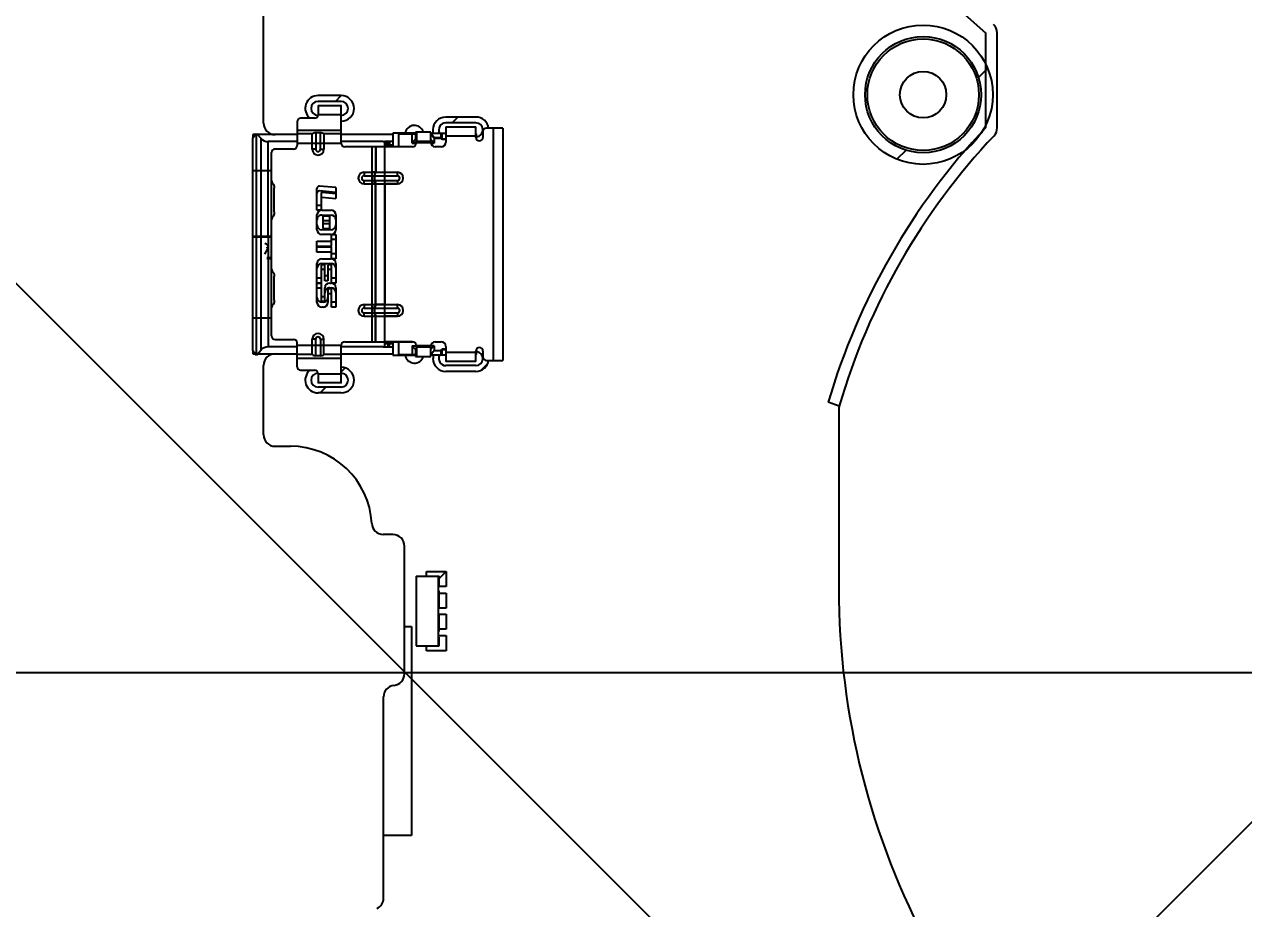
# Model space of a CAD drawing. Header units: millimetres. Extents: x 0 to 841, y 0 to 594.
# Drawn here: x 293.2 to 345.7, y 424.5 to 462.6 of the extents above; entities that cross this region are included whole.
import ezdxf

# ---------------------------------------------------------------- set-up
doc = ezdxf.new("R2010")
doc.units = ezdxf.units.MM
doc.header["$LTSCALE"] = 46.255
doc.layers.get('0').update_dxf_attribs({"linetype": 'CONTINUOUS'})
doc.layers.add('ASSEM_MEM', color=7, linetype='CONTINUOUS')
doc.styles.get("Standard").update_dxf_attribs({"font": 'txt', "width": 0.8})
doc.dimstyles.new('DIMSTYLE_1', dxfattribs={"dimtxt": 3, "dimasz": 2.1, "dimexe": 2, "dimexo": 1, "dimgap": 0.75, "dimtad": 0, "dimtih": 1, "dimtoh": 1, "dimzin": 0, "dimdsep": 46, "dimtxsty": 'STANDARD', "dimblk": '_FILLED', "dimblk1": '_FILLED', "dimblk2": '_FILLED', "dimcen": 0.09, "dimazin": 0, "dimtp": 0.01, "dimtm": 0.01, "dimtfac": 1, "dimtofl": 0, "dimtmove": 0, "dimatfit": 3, "dimldrblk": '_FILLED', "dimfxl": 1, "dimtolj": 1, "dimtzin": 0, "dimarcsym": 0})

# ---------------------------------------------------------------- blocks, each defined once
blk = doc.blocks.new('*D0')
at = {"color": 2, "linetype": 'CONTINUOUS'}
blk.add_line((324.071, 472.85), (324.071, 493.815), dxfattribs=at)
at = {"color": 2, "linetype": 'CONTINUOUS', "insert": (320.321, 495.315), "char_height": 3, "width": 12, "attachment_point": 1, "rotation": 90, "line_spacing_factor": 0.9}
blk.add_mtext('89.33', dxfattribs=at)
blk = doc.blocks.new('_FILLED')
at = {"color": 0, "linetype": 'BYBLOCK'}
blk.add_solid([(0, 0), (-1, 0.167), (-1, -0.167)], dxfattribs=at)
blk = doc.blocks.new('*D2')
at = {"color": 2, "linetype": 'CONTINUOUS'}
blk.add_line((331.822, 413.988), (350.175, 432.341), dxfattribs=at)
at = {"color": 2, "linetype": 'CONTINUOUS', "insert": (348.584, 436.054), "char_height": 3, "width": 12, "attachment_point": 1, "rotation": 45, "line_spacing_factor": 0.9}
blk.add_mtext('43.09', dxfattribs=at)
blk = doc.blocks.new('*D4')
at = {"color": 2, "linetype": 'CONTINUOUS'}
blk.add_line((330.337, 413.917), (281.796, 462.458), dxfattribs=at)
at = {"color": 2, "linetype": 'CONTINUOUS', "insert": (283.387, 466.17), "char_height": 3, "width": 12, "attachment_point": 3, "rotation": 315, "line_spacing_factor": 0.9}
blk.add_mtext('73.38', dxfattribs=at)
blk = doc.blocks.new('*D6')
at = {"color": 2, "linetype": 'CONTINUOUS'}
blk.add_line((322.981, 472.345), (267.283, 472.345), dxfattribs=at)
at = {"color": 2, "linetype": 'CONTINUOUS', "insert": (265.783, 476.095), "char_height": 3, "width": 12, "attachment_point": 3, "line_spacing_factor": 0.9}
blk.add_mtext('37.71', dxfattribs=at)
blk = doc.blocks.new('*D7')
at = {"color": 2, "linetype": 'CONTINUOUS'}
blk.add_line((412.401, 434.635), (267.283, 434.635), dxfattribs=at)
at = {"color": 2, "linetype": 'CONTINUOUS', "insert": (265.783, 438.385), "char_height": 3, "width": 9.6, "attachment_point": 3, "line_spacing_factor": 0.9}
blk.add_mtext('0.00', dxfattribs=at)
blk = doc.blocks.new('*D9')
at = {"color": 2, "linetype": 'CONTINUOUS'}
blk.add_line((461.911, 476.235), (267.283, 476.235), dxfattribs=at)
at = {"color": 2, "linetype": 'CONTINUOUS', "insert": (265.783, 479.985), "char_height": 3, "width": 12, "attachment_point": 3, "line_spacing_factor": 0.9}
blk.add_mtext('41.60', dxfattribs=at)
blk = doc.blocks.new('*D10')
at = {"color": 2, "linetype": 'CONTINUOUS'}
blk.add_line((338.251, 384.035), (267.728, 384.035), dxfattribs=at)
at = {"color": 2, "linetype": 'CONTINUOUS', "insert": (266.228, 387.785), "char_height": 3, "width": 12, "attachment_point": 3, "line_spacing_factor": 0.9}
blk.add_mtext('50.60', dxfattribs=at)
blk = doc.blocks.new('*D17')
at = {"color": 2, "linetype": 'CONTINUOUS'}
blk.add_line((397.051, 380.775), (254.218, 380.775), dxfattribs=at)
at = {"color": 2, "linetype": 'CONTINUOUS', "insert": (252.718, 384.525), "char_height": 3, "width": 12, "attachment_point": 3, "line_spacing_factor": 0.9}
blk.add_mtext('53.86', dxfattribs=at)
blk = doc.blocks.new('*D29')
at = {"color": 2, "linetype": 'CONTINUOUS'}
blk.add_line((305.901, 391.265), (267.283, 391.265), dxfattribs=at)
at = {"color": 2, "linetype": 'CONTINUOUS', "insert": (265.783, 395.015), "char_height": 3, "width": 12, "attachment_point": 3, "line_spacing_factor": 0.9}
blk.add_mtext('43.37', dxfattribs=at)

msp = doc.modelspace()

# ---------------------------------------------------------------- linework, layer by layer
at = {"layer": 'ASSEM_MEM', "color": 7, "linetype": 'CONTINUOUS'}
for p, q in [((303.501, 458.315), (303.501, 469.929)), ((305.851, 459.069), (305.851, 458.67)), ((305.852, 459.07), (306.849, 459.07)), ((306.851, 457.445), (306.851, 459.069)), ((304.951, 458.37), (304.951, 457.345)), ((305.701, 458.52), (305.101, 458.52)), ((303.051, 457.67), (303.207, 457.865)), ((303.207, 453.445), (303.207, 457.865)), ((303.207, 457.865), (303.403, 457.647)), ((305.601, 457.845), (304.951, 457.845)), ((305.601, 457.186), (305.601, 457.845)), ((305.951, 457.895), (305.751, 457.895)), ((306.101, 457.845), (306.101, 457.186)), ((306.851, 457.845), (306.101, 457.845)), ((309.075, 457.875), (309.075, 457.295)), ((310.101, 457.875), (309.075, 457.875)), ((309.309, 457.85), (309.309, 457.295)), ((309.309, 457.85), (310.05, 457.85)), ((309.9, 457.45), (309.9, 457.875)), ((310.05, 457.875), (310.05, 457.625)), ((310.051, 457.875), (310.051, 457.925)), ((310.701, 457.925), (310.051, 457.925)), ((310.071, 457.875), (310.071, 457.445)), ((310.101, 457.475), (310.101, 457.925)), ((310.701, 457.495), (310.701, 457.925)), ((310.85, 457.675), (310.701, 457.875)), ((310.701, 457.875), (311.351, 457.875)), ((310.85, 457.65), (310.701, 457.85)), ((311.15, 457.625), (311.15, 457.875)), ((311.15, 457.85), (311.2, 457.85)), ((311.2, 457.6), (311.2, 457.85)), ((311.351, 458.145), (311.351, 457.495)), ((311.351, 458.145), (312.651, 458.145)), ((312.651, 457.695), (312.651, 458.145)), ((312.67, 457.85), (312.651, 457.85)), ((312.67, 457.624), (312.67, 457.85)), ((312.951, 457.945), (312.951, 457.695)), ((313.801, 458.095), (313.101, 458.095)), ((313.801, 458.095), (313.801, 448.095)), ((303.051, 448.519), (303.051, 457.67)), ((304.951, 457.515), (303.701, 457.515)), ((308.653, 457.515), (306.851, 457.515)), ((309.921, 457.295), (307.001, 457.295)), ((308.725, 457.295), (308.725, 457.515)), ((309.075, 457.515), (308.725, 457.515)), ((309.075, 457.365), (308.725, 457.365)), ((308.812, 457.345), (309.075, 457.345)), ((310.05, 457.625), (309.9, 457.475)), ((310.071, 457.475), (309.9, 457.475)), ((309.9, 457.45), (310.071, 457.45)), ((310.071, 457.625), (310.05, 457.625)), ((310.071, 457.475), (310.101, 457.475)), ((310.85, 457.475), (310.7, 457.625)), ((310.704, 457.475), (310.85, 457.475)), ((310.708, 457.45), (310.85, 457.45)), ((310.85, 457.675), (310.85, 457.45)), ((311.15, 457.675), (310.85, 457.675)), ((311.2, 457.65), (310.85, 457.65)), ((311.151, 457.295), (310.901, 457.295)), ((311.351, 457.625), (311.15, 457.625)), ((311.351, 457.6), (311.2, 457.6)), ((303.851, 449.145), (303.851, 457.045)), ((304.801, 457.195), (304.001, 457.195)), ((307.833, 456.195), (308.183, 456.195)), ((307.833, 456.195), (309.271, 456.195)), ((308.345, 456.194), (308.324, 456.195)), ((308.345, 456.194), (309.271, 456.195)), ((307.833, 455.695), (309.271, 455.695)), ((308.323, 455.695), (308.182, 455.695)), ((308.323, 455.695), (308.345, 455.695)), ((308.345, 455.694), (308.72, 455.694)), ((309.271, 455.695), (308.721, 455.695)), ((303.951, 455.495), (303.951, 454.495)), ((305.805, 454.558), (305.805, 455.288)), ((305.806, 454.765), (305.806, 455.495)), ((306.616, 455.533), (305.914, 455.594)), ((306.615, 455.326), (305.914, 455.388)), ((305.985, 455.098), (305.985, 454.558)), ((305.986, 455.305), (305.986, 454.765)), ((306.013, 455.33), (306.616, 455.277)), ((306.013, 455.123), (306.615, 455.07)), ((306.615, 455.326), (306.615, 455.07)), ((306.616, 455.533), (306.616, 455.277)), ((305.986, 454.765), (305.806, 454.765)), ((305.985, 454.558), (305.805, 454.558)), ((305.805, 453.718), (305.805, 454.148)), ((305.806, 453.925), (305.806, 454.355)), ((306.011, 454.56), (306.411, 454.56)), ((306.011, 454.353), (306.41, 454.353)), ((306.06, 454.073), (306.06, 453.793)), ((306.061, 454.28), (306.061, 454)), ((306.335, 454.098), (306.085, 454.098)), ((306.336, 454.305), (306.086, 454.305)), ((306.36, 453.793), (306.36, 454.073)), ((306.361, 454), (306.361, 454.28)), ((306.615, 454.148), (306.615, 453.718)), ((306.616, 454.355), (306.616, 453.925)), ((306.411, 453.72), (306.011, 453.72)), ((306.336, 453.975), (306.086, 453.975)), ((306.086, 453.768), (306.336, 453.768)), ((303.051, 453.445), (303.851, 453.445)), ((303.829, 453.395), (303.051, 453.395)), ((303.207, 448.325), (303.207, 453.395)), ((305.805, 452.76), (305.805, 453.015)), ((305.805, 453.015), (306.411, 453.015)), ((305.806, 452.967), (305.806, 453.222)), ((305.806, 453.222), (306.411, 453.222)), ((306.411, 453.513), (306.01, 453.513)), ((306.435, 453.04), (306.435, 453.308)), ((306.435, 453.308), (306.615, 453.308)), ((306.436, 453.247), (306.436, 453.515)), ((306.436, 453.515), (306.616, 453.515)), ((306.615, 453.308), (306.615, 452.468)), ((306.616, 453.515), (306.616, 452.675)), ((303.564, 452.67), (303.694, 452.895)), ((303.651, 452.52), (303.851, 452.52)), ((306.411, 452.76), (305.805, 452.76)), ((306.411, 452.967), (305.806, 452.967)), ((306.435, 452.468), (306.435, 452.735)), ((306.436, 452.675), (306.436, 452.942)), ((306.616, 452.675), (306.436, 452.675)), ((303.851, 452.47), (303.651, 452.47)), ((305.805, 451.423), (305.805, 452.058)), ((305.806, 451.63), (305.806, 452.265)), ((305.985, 451.983), (305.985, 451.423)), ((305.986, 452.19), (305.986, 451.63)), ((306.01, 452.263), (306.411, 452.263)), ((306.011, 452.47), (306.411, 452.47)), ((306.123, 452.215), (306.011, 452.215)), ((306.123, 452.008), (306.011, 452.008)), ((306.148, 451.73), (306.148, 452.19)), ((306.148, 451.523), (306.148, 451.983)), ((306.273, 452.19), (306.273, 451.73)), ((306.273, 451.983), (306.273, 451.523)), ((306.411, 452.215), (306.298, 452.215)), ((306.411, 452.008), (306.298, 452.008)), ((306.615, 452.468), (306.435, 452.468)), ((306.435, 451.423), (306.435, 451.983)), ((306.436, 451.63), (306.436, 452.19)), ((306.615, 452.058), (306.615, 451.423)), ((306.616, 452.265), (306.616, 451.63)), ((303.951, 451.695), (303.951, 450.695)), ((305.986, 451.63), (305.806, 451.63)), ((305.806, 450.8), (305.806, 451.425)), ((305.806, 451.425), (305.986, 451.425)), ((305.986, 451.425), (305.986, 450.875)), ((306.273, 451.73), (306.148, 451.73)), ((306.273, 451.523), (306.148, 451.523)), ((306.353, 451.425), (306.411, 451.425)), ((306.616, 451.63), (306.436, 451.63)), ((305.985, 451.423), (305.805, 451.423)), ((305.805, 450.593), (305.805, 451.218)), ((305.805, 451.218), (305.985, 451.218)), ((305.985, 451.218), (305.985, 450.668)), ((306.148, 450.875), (306.148, 451.22)), ((306.148, 450.668), (306.148, 451.013)), ((306.273, 451.145), (306.273, 450.8)), ((306.273, 450.938), (306.273, 450.593)), ((306.411, 451.17), (306.298, 451.17)), ((306.411, 450.963), (306.298, 450.963)), ((306.353, 451.218), (306.41, 451.218)), ((306.615, 451.423), (306.435, 451.423)), ((306.435, 450.388), (306.435, 450.938)), ((306.436, 450.595), (306.436, 451.145)), ((306.615, 451.013), (306.615, 450.388)), ((306.616, 451.22), (306.616, 450.595)), ((306.01, 450.643), (306.123, 450.643)), ((306.068, 450.388), (306.01, 450.388)), ((306.011, 450.85), (306.123, 450.85)), ((306.068, 450.595), (306.011, 450.595)), ((306.615, 450.388), (306.435, 450.388)), ((306.616, 450.595), (306.436, 450.595)), ((307.833, 450.495), (309.271, 450.495)), ((307.833, 450.495), (308.183, 450.495)), ((308.182, 450.494), (308.323, 450.494)), ((308.323, 450.494), (308.345, 450.494)), ((307.833, 449.995), (309.271, 449.995)), ((308.324, 449.995), (308.345, 449.995)), ((308.345, 449.995), (308.721, 449.995)), ((309.271, 449.995), (308.721, 449.995)), ((304.001, 448.995), (304.801, 448.995)), ((304.951, 447.82), (304.951, 448.845)), ((305.601, 448.345), (305.601, 449.004)), ((306.101, 448.345), (306.101, 449.004)), ((307.001, 448.895), (309.921, 448.895)), ((309.921, 448.895), (308.721, 448.895)), ((308.725, 448.675), (308.725, 448.895)), ((308.725, 448.825), (309.075, 448.825)), ((308.812, 448.845), (309.075, 448.845)), ((309.075, 448.895), (309.075, 448.315)), ((309.309, 448.895), (309.309, 448.34)), ((310.901, 448.895), (311.151, 448.895)), ((303.051, 448.519), (303.207, 448.325)), ((303.207, 448.325), (303.403, 448.542)), ((304.951, 448.675), (303.701, 448.675)), ((305.601, 448.345), (304.951, 448.345)), ((305.951, 448.295), (305.751, 448.295)), ((306.851, 448.345), (306.101, 448.345)), ((306.851, 447.121), (306.851, 448.745)), ((308.653, 448.675), (306.851, 448.675)), ((308.725, 448.675), (309.075, 448.675)), ((309.075, 448.315), (310.101, 448.315)), ((309.309, 448.34), (310.05, 448.34)), ((309.9, 448.715), (309.9, 448.315)), ((310.05, 448.565), (309.9, 448.715)), ((309.9, 448.715), (310.071, 448.715)), ((310.05, 448.565), (310.05, 448.315)), ((310.05, 448.565), (310.071, 448.565)), ((310.051, 448.315), (310.051, 448.265)), ((310.071, 448.745), (310.071, 448.315)), ((310.071, 448.715), (310.101, 448.715)), ((310.101, 448.265), (310.101, 448.715)), ((310.7, 448.565), (310.85, 448.715)), ((310.701, 448.265), (310.701, 448.695)), ((310.85, 448.515), (310.701, 448.315)), ((311.351, 448.315), (310.701, 448.315)), ((310.85, 448.715), (310.704, 448.715)), ((310.85, 448.715), (310.85, 448.515)), ((310.85, 448.515), (311.15, 448.515)), ((311.15, 448.315), (311.15, 448.565)), ((311.15, 448.565), (311.351, 448.565)), ((311.2, 448.54), (311.15, 448.54)), ((311.2, 448.34), (311.15, 448.34)), ((311.2, 448.34), (311.2, 448.59)), ((311.2, 448.59), (311.351, 448.59)), ((311.351, 448.695), (311.351, 448.045)), ((312.651, 448.045), (312.651, 448.495)), ((312.651, 448.34), (312.67, 448.34)), ((312.67, 448.34), (312.67, 448.565)), ((312.951, 448.495), (312.951, 448.245)), ((303.501, 444.895), (303.501, 447.875)), ((310.051, 448.265), (310.701, 448.265)), ((312.651, 448.045), (311.351, 448.045)), ((313.101, 448.095), (313.801, 448.095)), ((305.101, 447.67), (305.701, 447.67)), ((305.851, 447.52), (305.851, 447.121)), ((305.851, 447.12), (305.851, 447.121)), ((305.851, 447.12), (305.852, 447.12)), ((305.852, 447.12), (305.851, 447.12)), ((305.851, 447.12), (305.851, 447.12)), ((306.849, 447.12), (305.852, 447.12)), ((305.852, 447.12), (305.852, 447.12)), ((328.271, 445.988), (328.271, 438.295)), ((304.001, 444.395), (304.666, 444.395)), ((309.071, 440.595), (308.661, 440.595)), ((309.571, 436.635), (309.571, 440.095)), ((310.071, 438.795), (310.071, 435.795)), ((310.071, 438.795), (311.071, 438.795)), ((311.028, 438.795), (311.028, 435.795)), ((311.028, 438.42), (311.071, 438.42)), ((311.071, 438.42), (311.071, 438.795)), ((311.028, 438.17), (311.071, 438.17)), ((311.071, 437.42), (311.071, 438.17)), ((311.028, 437.42), (311.071, 437.42)), ((311.028, 437.17), (311.071, 437.17)), ((311.071, 436.42), (311.071, 437.17)), ((311.028, 436.42), (311.071, 436.42)), ((310.071, 435.795), (311.071, 435.795)), ((311.028, 436.17), (311.071, 436.17)), ((311.071, 435.795), (311.071, 436.17)), ((308.671, 424.94), (308.671, 427.635))]:
    msp.add_line(p, q, dxfattribs=at)
at = {"layer": 'ASSEM_MEM', "color": 4, "linetype": 'CONTINUOUS'}
for p, q in [((327.771, 468.295), (334.591, 462.196)), ((334.591, 462.196), (334.591, 458.112)), ((335.091, 458.112), (335.091, 462.196)), ((306.85, 459.495), (305.85, 459.495)), ((306.85, 459.245), (305.85, 459.245)), ((312.651, 458.57), (311.35, 458.57)), ((312.651, 458.32), (311.35, 458.32)), ((303.051, 457.815), (303.051, 457.67)), ((304.951, 457.815), (303.051, 457.815)), ((309.075, 457.815), (306.851, 457.815)), ((310.801, 457.875), (310.801, 458.02)), ((303.051, 448.519), (303.051, 448.375)), ((303.051, 448.375), (304.951, 448.375)), ((306.851, 448.375), (309.075, 448.375)), ((310.801, 448.315), (310.801, 448.17)), ((312.651, 447.87), (311.35, 447.87)), ((312.651, 447.62), (311.35, 447.62)), ((306.85, 446.945), (305.85, 446.945)), ((306.85, 446.695), (305.85, 446.695)), ((328.291, 446.128), (327.817, 446.289)), ((310.521, 438.795), (310.521, 439)), ((310.521, 439), (311.371, 439)), ((311.371, 439), (311.371, 438.35)), ((311.371, 438.35), (311.028, 438.35)), ((311.071, 438.07), (311.371, 438.07)), ((311.371, 438.07), (311.371, 437.42)), ((311.371, 437.42), (311.071, 437.42)), ((311.071, 437.17), (311.371, 437.17)), ((311.371, 437.17), (311.371, 436.52)), ((309.571, 434.595), (309.571, 436.635)), ((309.571, 436.635), (309.871, 436.635)), ((309.871, 436.635), (309.871, 427.635)), ((311.028, 436.24), (311.371, 436.24)), ((311.371, 436.52), (311.071, 436.52)), ((311.371, 436.24), (311.371, 435.59)), ((310.521, 435.59), (310.521, 435.795)), ((311.371, 435.59), (310.521, 435.59)), ((308.671, 427.635), (308.671, 433.6)), ((309.871, 427.635), (308.671, 427.635))]:
    msp.add_line(p, q, dxfattribs=at)
at = {"layer": 'ASSEM_MEM', "color": 2, "linetype": 'CONTINUOUS'}
for p, q in [((334.286, 460.27), (334.68, 460.664)), ((306.6, 459.245), (306.85, 459.495)), ((311.622, 458.32), (311.872, 458.57)), ((330.771, 456.755), (331.166, 457.15)), ((306.851, 447.601), (307.018, 447.769)), ((312.855, 447.659), (313.161, 447.965)), ((305.944, 446.695), (306.194, 446.945)), ((311.071, 438.7), (311.371, 439))]:
    msp.add_line(p, q, dxfattribs=at)
at = {"layer": 'ASSEM_MEM', "color": 9, "linetype": 'CONTINUOUS'}
for p, q in [((306.851, 458.67), (305.851, 458.67)), ((306.851, 457.995), (304.951, 457.995)), ((305.751, 457.895), (305.751, 457.186)), ((305.951, 457.186), (305.951, 457.895)), ((310.072, 457.875), (310.072, 457.925)), ((310.079, 457.925), (310.079, 457.875)), ((312.651, 457.745), (311.351, 457.745)), ((313.401, 448.095), (313.401, 458.095)), ((303.403, 453.445), (303.403, 457.647)), ((303.701, 453.445), (303.701, 457.515)), ((304.951, 457.445), (306.851, 457.445)), ((308.183, 448.895), (308.183, 457.295)), ((308.324, 457.295), (308.324, 456.195)), ((308.345, 457.295), (308.345, 456.194)), ((308.721, 448.895), (308.721, 457.295)), ((308.812, 457.345), (308.812, 457.515)), ((308.847, 457.295), (308.812, 457.345)), ((308.875, 457.515), (308.875, 457.295)), ((308.926, 457.515), (308.926, 457.345)), ((308.926, 457.295), (308.926, 457.345)), ((310.701, 457.525), (310.101, 457.525)), ((310.101, 457.475), (310.702, 457.475)), ((305.751, 457.186), (305.601, 457.186)), ((305.951, 457.186), (306.101, 457.186)), ((303.051, 456.265), (303.851, 456.265)), ((307.833, 456.195), (307.833, 456.045)), ((309.271, 456.045), (309.271, 456.195)), ((307.833, 456.045), (309.271, 456.045)), ((307.833, 455.695), (307.833, 455.845)), ((307.833, 455.845), (309.271, 455.845)), ((308.183, 450.495), (308.183, 455.695)), ((308.277, 455.845), (308.277, 456.045)), ((308.298, 455.845), (308.298, 456.045)), ((308.323, 450.494), (308.323, 455.695)), ((308.324, 455.695), (308.324, 450.495)), ((308.345, 450.494), (308.345, 455.695)), ((308.345, 450.495), (308.345, 455.695)), ((308.721, 455.695), (308.721, 450.495)), ((309.271, 455.845), (309.271, 455.695)), ((303.403, 448.542), (303.403, 453.395)), ((303.701, 453.395), (303.701, 448.675)), ((307.833, 450.495), (307.833, 450.345)), ((308.183, 450.495), (308.183, 450.345)), ((309.271, 450.345), (309.271, 450.495)), ((303.051, 449.925), (303.851, 449.925)), ((307.833, 450.345), (309.271, 450.345)), ((307.833, 449.995), (307.833, 450.145)), ((307.833, 450.145), (309.271, 450.145)), ((308.277, 450.145), (308.277, 450.345)), ((308.298, 450.145), (308.298, 450.345)), ((308.324, 448.895), (308.324, 449.995)), ((308.345, 448.895), (308.345, 449.995)), ((309.271, 450.145), (309.271, 449.995)), ((305.751, 449.004), (305.601, 449.004)), ((305.751, 448.295), (305.751, 449.004)), ((305.951, 449.004), (305.951, 448.295)), ((305.951, 449.004), (306.101, 449.004)), ((308.812, 448.845), (308.847, 448.895)), ((308.875, 448.675), (308.875, 448.895)), ((308.926, 448.845), (308.926, 448.895)), ((308.926, 448.675), (308.926, 448.845)), ((304.951, 448.745), (306.851, 448.745)), ((310.072, 448.265), (310.072, 448.315)), ((310.079, 448.315), (310.079, 448.265)), ((310.702, 448.715), (310.101, 448.715)), ((310.701, 448.665), (310.101, 448.665)), ((311.351, 448.445), (312.651, 448.445)), ((304.951, 448.195), (306.851, 448.195)), ((305.851, 447.52), (306.851, 447.52))]:
    msp.add_line(p, q, dxfattribs=at)
at = {"layer": 'ASSEM_MEM', "color": 4, "linetype": 'CONTINUOUS'}
msp.add_circle((331.901, 459.535), 3, dxfattribs=at)
at = {"layer": 'ASSEM_MEM', "color": 7, "linetype": 'CONTINUOUS'}
for radius in [2.5, 2.4, 1]:
    msp.add_circle((331.901, 459.535), radius, dxfattribs=at)
at = {"layer": 'ASSEM_MEM', "color": 4, "linetype": 'CONTINUOUS'}
for centre, radius, start, end in [((334.591, 462.196), 0.5, 0, 47.13), ((305.85, 458.945), 0.55, 90, 230.6142), ((306.85, 458.945), 0.55, 270, 90), ((305.85, 458.945), 0.3, 90, 269.3007), ((306.85, 458.945), 0.3, 270, 90), ((311.35, 458.02), 0.55, 90, 180), ((311.35, 458.02), 0.3, 90, 208.9305), ((312.651, 458.02), 0.55, 7.8408, 90), ((312.651, 458.02), 0.3, 273.7587, 90), ((310, 457.815), 0.4, 15.9675, 171.3713), ((355.841, 438.085), 29.2, 136.6972, 163.682), ((355.841, 438.085), 28.7, 136.6972, 163.7253), ((334.591, 458.112), 0.5, 316.6972, 360), ((310, 448.375), 0.4, 188.6287, 344.0325), ((311.35, 448.17), 0.3, 151.0695, 270), ((312.651, 448.17), 0.3, 270, 86.2413), ((306.85, 447.245), 0.55, 270, 90), ((311.35, 448.17), 0.55, 180, 270), ((312.651, 448.17), 0.55, 270, 352.1592), ((305.85, 447.245), 0.55, 129.3858, 270), ((305.85, 447.245), 0.3, 90.6994, 270), ((306.85, 447.245), 0.3, 270, 90), ((309.071, 434.595), 0.5, 275.7392, 360), ((309.171, 433.6), 0.5, 95.7392, 180)]:
    msp.add_arc(centre, radius, start, end, dxfattribs=at)
at = {"layer": 'ASSEM_MEM', "color": 7, "linetype": 'CONTINUOUS'}
for centre, radius, start, end in [((304.001, 458.315), 0.5, 180, 270), ((305.101, 458.37), 0.15, 90, 180), ((305.701, 458.67), 0.15, 270, 360), ((305.85, 458.945), 0.3, 269.3007, 270), ((305.751, 457.645), 0.25, 90, 126.8699), ((305.951, 457.645), 0.25, 53.1301, 90), ((311.35, 458.02), 0.3, 208.9305, 210), ((313.101, 457.945), 0.15, 90, 180), ((303.701, 457.915), 0.4, 222, 270), ((304.801, 457.345), 0.15, 270, 360), ((307.001, 457.445), 0.15, 180, 269.9627), ((309.921, 457.445), 0.15, 270, 360), ((310.901, 457.495), 0.2, 180, 270), ((311.151, 457.495), 0.2, 270, 360), ((312.801, 457.695), 0.15, 180, 360), ((304.001, 457.045), 0.15, 90, 180), ((305.851, 457.186), 0.25, 180, 360), ((307.833, 455.945), 0.25, 90, 270), ((309.271, 455.945), 0.25, 270, 90), ((304.051, 455.826), 0.2, 180, 232.0201), ((303.851, 455.57), 0.125, 320.2849, 52.0201), ((305.905, 455.288), 0.1, 84.9424, 180), ((305.906, 455.495), 0.1, 85, 180), ((306.01, 455.098), 0.025, 84.5439, 179.9999), ((306.011, 455.305), 0.025, 85, 180), ((304.051, 454.164), 0.2, 127.9799, 180), ((303.851, 454.42), 0.125, 307.9799, 39.7151), ((306.01, 454.148), 0.205, 89.9441, 180), ((306.011, 454.355), 0.205, 90, 180), ((306.085, 454.073), 0.025, 90, 180), ((306.086, 454.28), 0.025, 90, 180), ((306.335, 454.073), 0.025, 0, 90), ((306.336, 454.28), 0.025, 0, 90), ((306.41, 454.148), 0.205, 0, 90), ((306.411, 454.355), 0.205, 0, 90), ((306.01, 453.718), 0.205, 180, 270), ((306.011, 453.925), 0.205, 180, 270), ((306.085, 453.793), 0.025, 180.0035, 270), ((306.086, 454), 0.025, 180, 270), ((306.336, 454), 0.025, 270, 360), ((306.335, 453.793), 0.025, 270.6875, 359.1486), ((306.411, 453.925), 0.205, 270, 360), ((306.41, 453.718), 0.205, 270.0559, 360), ((303.564, 452.97), 0.15, 330, 90), ((303.829, 453.245), 0.15, 81.4036, 90), ((306.411, 453.247), 0.025, 270, 360), ((306.41, 453.04), 0.025, 270.4583, 360), ((303.564, 452.97), 0.1, 330, 360), ((306.411, 452.942), 0.025, 0, 90), ((306.41, 452.735), 0.025, 359.9284, 89.3125), ((304.051, 452.026), 0.2, 180, 232.0201), ((306.01, 452.058), 0.205, 90, 180), ((306.011, 452.265), 0.205, 90, 180), ((306.01, 451.983), 0.025, 89.5417, 180), ((306.011, 452.19), 0.025, 90, 180), ((306.123, 452.19), 0.025, 0, 90), ((306.123, 451.983), 0.025, 0, 89.5417), ((306.298, 452.19), 0.025, 90, 180), ((306.298, 451.983), 0.025, 89.5417, 180), ((306.41, 452.058), 0.205, 0, 90), ((306.411, 452.265), 0.205, 0, 90), ((306.411, 452.19), 0.025, 0, 90), ((306.41, 451.983), 0.025, 0, 89.5417), ((303.851, 451.77), 0.125, 320.2849, 52.0201), ((306.353, 451.22), 0.205, 90, 180), ((306.411, 451.22), 0.205, 0, 90), ((306.353, 451.013), 0.205, 89.9441, 180), ((306.298, 451.145), 0.025, 90, 180), ((306.298, 450.938), 0.025, 89.5417, 180), ((306.41, 451.013), 0.205, 0, 90), ((306.411, 451.145), 0.025, 0, 90), ((306.41, 450.938), 0.025, 0, 89.5417), ((304.051, 450.364), 0.2, 127.9799, 180), ((303.851, 450.62), 0.125, 307.9799, 39.7151), ((306.01, 450.593), 0.205, 180, 270), ((306.011, 450.8), 0.205, 180, 270), ((306.01, 450.668), 0.025, 180, 270), ((306.011, 450.875), 0.025, 180, 270), ((306.068, 450.8), 0.205, 270, 360), ((306.068, 450.593), 0.205, 270, 360), ((306.123, 450.875), 0.025, 270, 360), ((306.123, 450.668), 0.025, 270, 360), ((307.833, 450.245), 0.25, 90, 270), ((309.271, 450.245), 0.25, 270, 90), ((304.001, 449.145), 0.15, 180, 270), ((304.801, 448.845), 0.15, 0, 90), ((305.851, 449.004), 0.25, 0, 180), ((307.001, 448.745), 0.15, 90, 180), ((309.921, 448.745), 0.15, 0, 90.0373), ((310.901, 448.695), 0.2, 90, 180), ((311.151, 448.695), 0.2, 0, 90), ((303.701, 448.275), 0.4, 90, 138), ((304.001, 447.875), 0.5, 90, 180), ((305.751, 448.545), 0.25, 233.1301, 270), ((305.951, 448.545), 0.25, 270, 306.8699), ((311.35, 448.17), 0.3, 150.9412, 151.0695), ((312.801, 448.495), 0.15, 0, 180), ((312.651, 448.17), 0.3, 86.2413, 90), ((305.101, 447.82), 0.15, 180, 270), ((313.101, 448.245), 0.15, 180, 270), ((305.701, 447.52), 0.15, 0, 90), ((305.85, 447.245), 0.3, 90, 90.6994), ((328.771, 445.988), 0.5, 163.7253, 180), ((304.001, 444.895), 0.5, 180, 270), ((304.666, 440.895), 3.5, 2.9479, 90), ((308.661, 441.095), 0.5, 182.2924, 270), ((309.071, 440.095), 0.5, 0, 90), ((360.971, 438.295), 32.7, 180, 236.5464), ((308.171, 424.94), 0.5, 294.8346, 360)]:
    msp.add_arc(centre, radius, start, end, dxfattribs=at)
at = {"layer": 'ASSEM_MEM', "color": 9, "linetype": 'CONTINUOUS'}
for centre, start, end in [((305.851, 457.186), 180, 360), ((307.833, 455.945), 90, 270), ((309.271, 455.945), 270, 90), ((307.833, 450.245), 90, 270), ((309.271, 450.245), 270, 90), ((305.851, 449.004), 0, 180)]:
    msp.add_arc(centre, 0.1, start, end, dxfattribs=at)
at = {"layer": 'ASSEM_MEM', "color": 7, "linetype": 'CONTINUOUS'}
for points, knots in [([(305.852, 459.07), (305.852, 459.07), (305.852, 459.07), (305.851, 459.069), (305.851, 459.069)], [0, 0, 0, 0, 0.374788, 1, 1, 1, 1]), ([(305.852, 459.07), (305.852, 459.07), (305.852, 459.07), (305.851, 459.069), (305.851, 459.069)], [0, 0, 0, 0, 0.374789, 1, 1, 1, 1]), ([(306.849, 459.07), (306.849, 459.07), (306.85, 459.07), (306.851, 459.069), (306.851, 459.069)], [0, 0, 0, 0, 0.374715, 1, 1, 1, 1]), ([(308.653, 457.515), (308.657, 457.515), (308.67, 457.515), (308.683, 457.514), (308.692, 457.514)], [0, 0, 0, 0, 0.279405, 1, 1, 1, 1]), ([(308.692, 457.514), (308.699, 457.514), (308.709, 457.513), (308.72, 457.511), (308.723, 457.509)], [0, 0, 0, 0, 0.630859, 1, 1, 1, 1]), ([(308.723, 457.509), (308.723, 457.508), (308.725, 457.508), (308.725, 457.506), (308.725, 457.505)], [0, 0, 0, 0, 0.305008, 1, 1, 1, 1]), ([(308.324, 456.195), (308.316, 456.195), (308.298, 456.195), (308.251, 456.195), (308.211, 456.195), (308.183, 456.195)], [0, 0, 0, 0, 0.155741, 0.389619, 1, 1, 1, 1]), ([(308.721, 450.495), (308.68, 450.495), (308.555, 450.495), (308.43, 450.495), (308.345, 450.495)], [0, 0, 0, 0, 0.320015, 1, 1, 1, 1]), ([(308.183, 449.995), (308.198, 449.995), (308.245, 449.994), (308.292, 449.994), (308.324, 449.994)], [0, 0, 0, 0, 0.320004, 1, 1, 1, 1]), ([(308.653, 448.675), (308.666, 448.675), (308.687, 448.675), (308.709, 448.676), (308.717, 448.678)], [0, 0, 0, 0, 0.609882, 1, 1, 1, 1]), ([(308.717, 448.678), (308.718, 448.679), (308.721, 448.68), (308.725, 448.682), (308.725, 448.684)], [0, 0, 0, 0, 0.368644, 1, 1, 1, 1]), ([(305.851, 447.121), (305.851, 447.12), (305.851, 447.12), (305.851, 447.12), (305.851, 447.12)], [0, 0, 0, 0, 0.476398, 1, 1, 1, 1]), ([(306.849, 447.12), (306.849, 447.12), (306.85, 447.12), (306.851, 447.12), (306.851, 447.121)], [0, 0, 0, 0, 0.374763, 1, 1, 1, 1])]:
    msp.add_open_spline(points, degree=3, knots=knots, dxfattribs=at)
at = {"layer": 'ASSEM_MEM', "color": 9, "linetype": 'CONTINUOUS'}
for points, knots in [([(308.324, 456.195), (308.309, 456.173), (308.285, 456.125), (308.277, 456.071), (308.277, 456.045)], [0, 0, 0, 0, 0.497186, 1, 1, 1, 1]), ([(308.298, 456.045), (308.298, 456.071), (308.306, 456.125), (308.33, 456.173), (308.345, 456.195)], [0, 0, 0, 0, 0.502814, 1, 1, 1, 1]), ([(308.324, 455.695), (308.309, 455.716), (308.285, 455.765), (308.277, 455.818), (308.277, 455.845)], [0, 0, 0, 0, 0.497186, 1, 1, 1, 1]), ([(308.298, 455.845), (308.298, 455.818), (308.306, 455.765), (308.33, 455.716), (308.345, 455.694)], [0, 0, 0, 0, 0.502826, 1, 1, 1, 1]), ([(308.324, 450.495), (308.309, 450.473), (308.285, 450.425), (308.277, 450.371), (308.277, 450.345)], [0, 0, 0, 0, 0.497186, 1, 1, 1, 1]), ([(308.345, 450.495), (308.33, 450.473), (308.306, 450.425), (308.298, 450.371), (308.298, 450.345)], [0, 0, 0, 0, 0.497186, 1, 1, 1, 1]), ([(308.277, 450.145), (308.277, 450.118), (308.285, 450.065), (308.309, 450.016), (308.324, 449.995)], [0, 0, 0, 0, 0.502814, 1, 1, 1, 1]), ([(308.298, 450.145), (308.298, 450.118), (308.306, 450.065), (308.33, 450.016), (308.345, 449.995)], [0, 0, 0, 0, 0.502814, 1, 1, 1, 1])]:
    msp.add_open_spline(points, degree=3, knots=knots, dxfattribs=at)

# ---------------------------------------------------------------- dimensions: what is measured, and where the dimension line sits
at = {"color": 2, "linetype": 'CONTINUOUS'}
for feature_location, offset, dtype, origin, picture, middle in [((324.071, 472.85), (0, 20.965), 1, (413.401, 434.635), '*D0', (321.821, 501.315)), ((461.911, 476.235), (-194.628, 0), 0, (462.911, 434.635), '*D9', (259.783, 478.485)), ((322.981, 472.345), (-55.698, 0), 0, (413.401, 434.635), '*D6', (259.483, 474.595)), ((330.337, 413.917), (-48.541, 48.541), 0, (413.401, 434.635), '*D4', (278.137, 469.299)), ((331.822, 413.988), (18.353, 18.353), 0, (413.401, 434.635), '*D2', (353.887, 439.235)), ((412.40074854, 434.634714888), (-145.117660373, 0), 0, (413.40074854, 434.634714888), '*D7', (260.983091446, 436.88469931)), ((397.051, 380.775), (-142.833, 0), 0, (398.051, 434.635), '*D17', (246.718, 383.025)), ((305.901, 391.265), (-38.618, 0), 0, (306.901, 434.635), '*D29', (259.783, 393.515)), ((338.251, 384.035), (-70.523, 0), 0, (339.251, 434.635), '*D10', (260.228, 386.285))]:
    dim = msp.add_ordinate_dim(feature_location=feature_location, offset=offset, dtype=dtype, origin=origin, dimstyle='DIMSTYLE_1', override={"dimtad": 1, "dimtih": 0, "dimtoh": 0}, dxfattribs=at)
    dim.commit()
    dim.dimension.update_dxf_attribs({"geometry": picture, "text_midpoint": middle})

doc.saveas('drawing.dxf')
